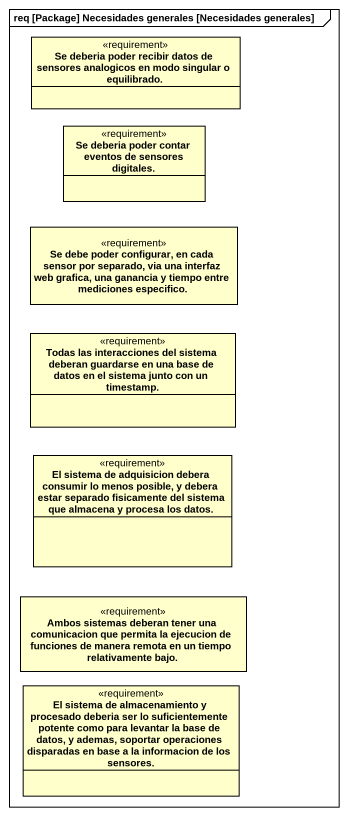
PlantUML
@startuml
mainframe req [Package] Necesidades generales [Necesidades generales]
hide circle
hide empty members
class "Se deberia poder recibir datos de sensores analogicos en modo singular o equilibrado." as Se_deberia_poder_recibir <<requirement>>
class "Se deberia poder contar eventos de sensores digitales." as Se_deberia_poder_contar <<requirement>>
class "Se debe poder configurar, en cada sensor por separado, via una interfaz web grafica, una ganancia y tiempo entre mediciones especifico." as Se_debe_poder_configurar_en <<requirement>>
class "Todas las interacciones del sistema deberan guardarse en una base de datos en el sistema junto con un timestamp." as Todas_las_interacciones_del <<requirement>>
class "El sistema de adquisicion debera consumir lo menos posible, y debera estar separado fisicamente del sistema que almacena y procesa los datos." as El_sistema_de_adquisicion <<requirement>>
class "Ambos sistemas deberan tener una comunicacion que permita la ejecucion de funciones de manera remota en un tiempo relativamente bajo." as Ambos_sistemas_deberan <<requirement>>
class "El sistema de almacenamiento y procesado deberia ser lo suficientemente potente como para levantar la base de datos, y ademas, soportar operaciones disparadas en base a la informacion de los sensores." as El_sistema_de <<requirement>>
@enduml
